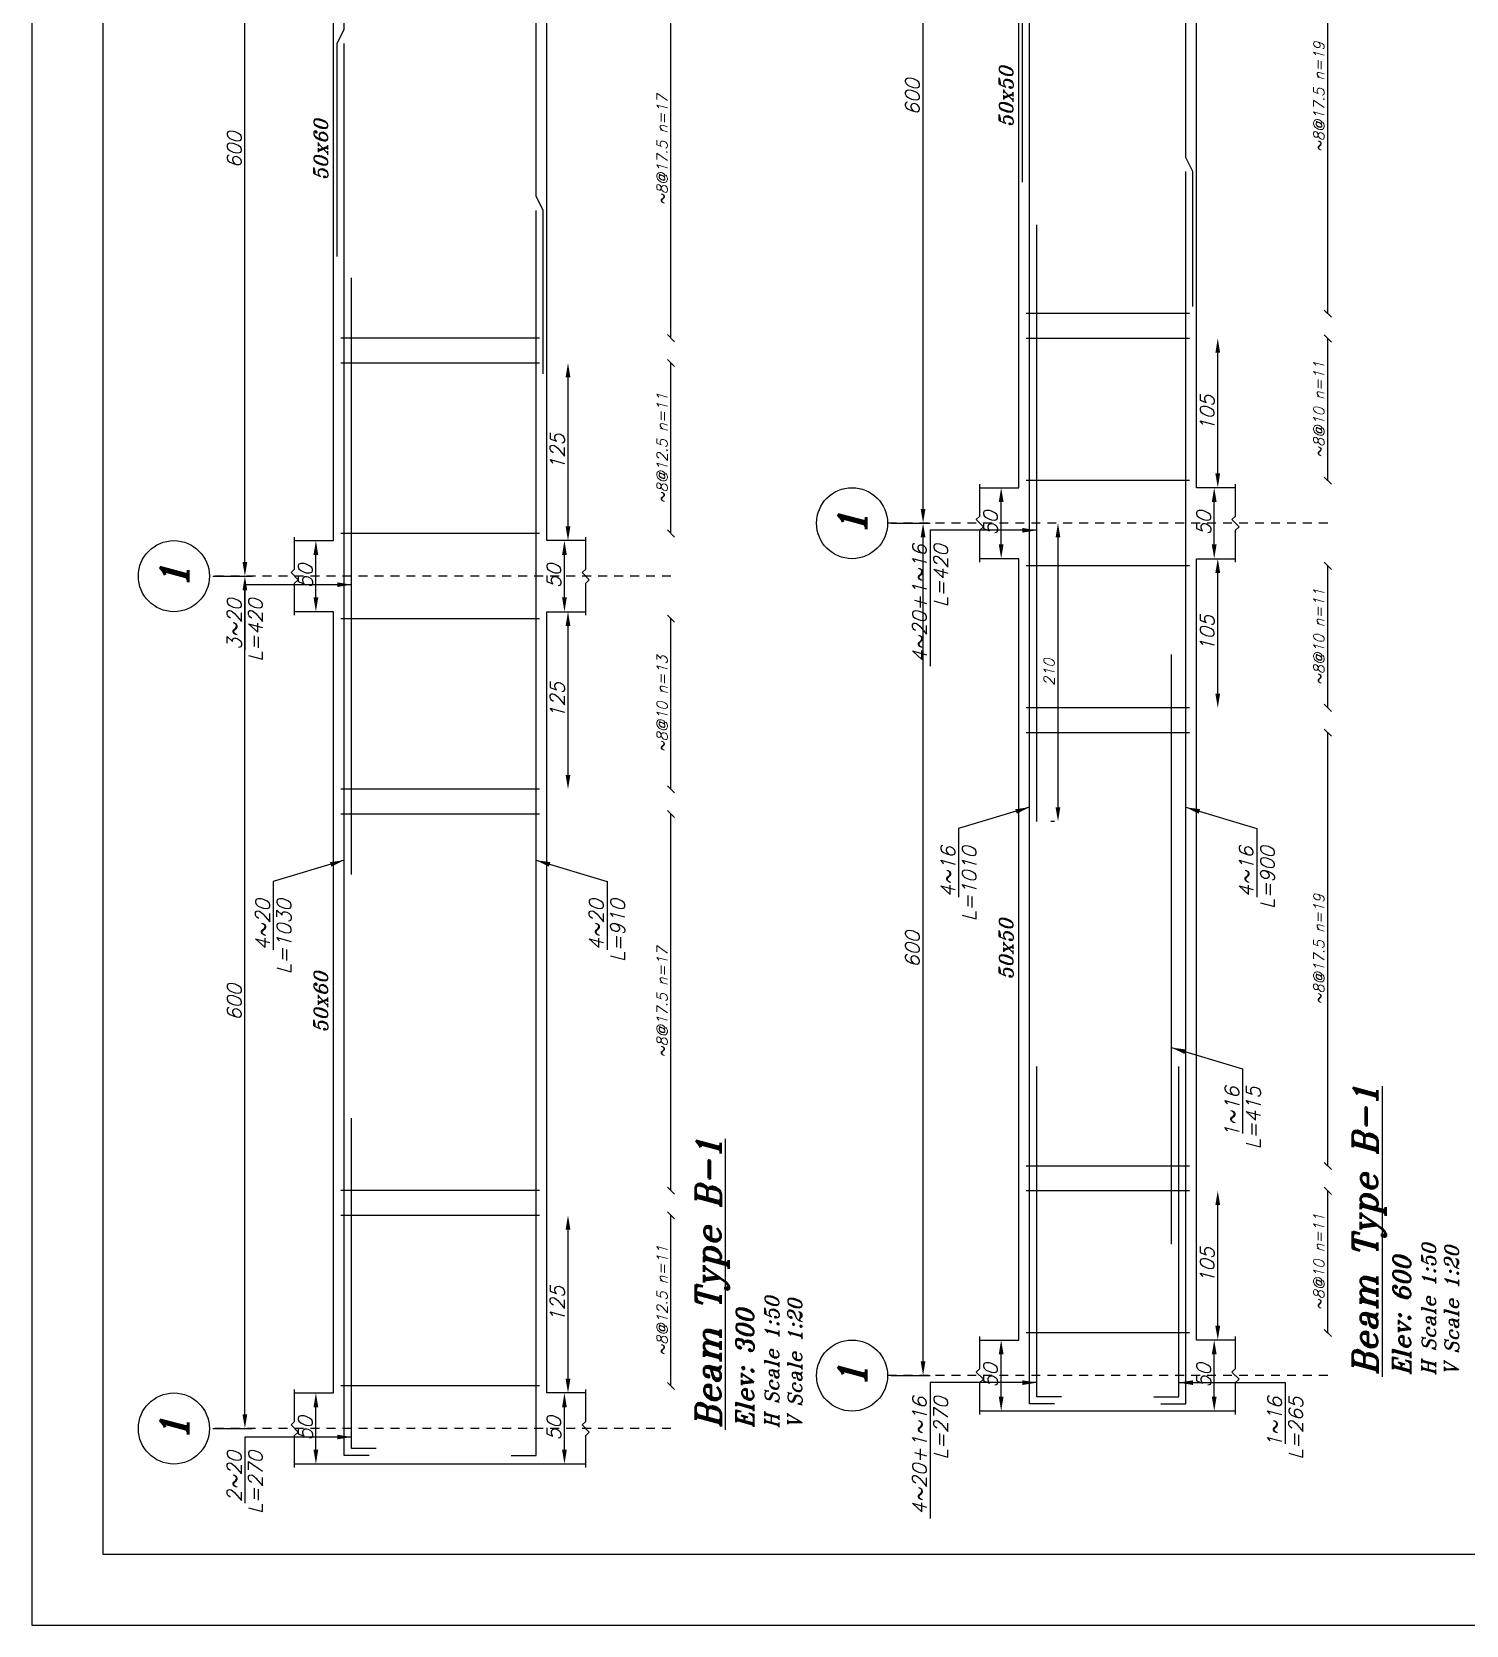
# Model space of a CAD drawing. Extents: x 0 to 308, y -92 to 22.
# Drawn here: x 172.16 to 192.36, y -91.78 to -69.35 of the extents above; entities that cross this region are included whole.
import ezdxf
from ezdxf.enums import TextEntityAlignment as Align

# ---------------------------------------------------------------- set-up
doc = ezdxf.new("R2010")
doc.units = 0
doc.header["$MEASUREMENT"] = 0
doc.header["$PDMODE"] = 33
doc.header["$PDSIZE"] = 0.3
doc.linetypes.add('HIDDEN2', pattern=[0.1875, 0.125, -0.0625])
doc.layers.add('SAZE_DRAWINGS', color=7, linetype='Continuous')
doc.styles.add('SAZE_STYLE', font='romansp.shx', dxfattribs={"oblique": 15})
doc.styles.add('SAZE_STYLE1', font='romant.shx', dxfattribs={"oblique": 15})
doc.dimstyles.new('SAZE_DIM_STYLE', dxfattribs={"dimtxt": 0.2, "dimasz": 0.2, "dimexe": 0.1, "dimexo": 0.05, "dimgap": 0.05, "dimtad": 0, "dimzin": 0, "dimdsep": 46, "dimtxsty": 'SAZE_STYLE', "dimcen": 0.09, "dimclrd": 2, "dimclre": 2, "dimclrt": 3, "dimadec": 0, "dimazin": 0, "dimtfac": 1, "dimtdec": 4, "dimtix": 1, "dimtmove": 1, "dimatfit": 3, "dimfxl": 1, "dimtolj": 1, "dimtzin": 0, "dimarcsym": 0})

# ---------------------------------------------------------------- blocks, each defined once
blk = doc.blocks.new('*D264')
at = {"layer": 'Defpoints', "color": 0, "transparency": 16777216}
for p in [(175.859, -88.513), (176.159, -88.513), (175.859, -89.513)]:
    blk.add_point(p, dxfattribs=at)
at = {"layer": 'SAZE_DRAWINGS', "color": 2, "lineweight": -2, "transparency": 16777216}
blk.add_line((176.159, -89.313), (176.159, -88.713), dxfattribs=at)
at = {"layer": 'SAZE_DRAWINGS', "color": 2, "transparency": 16777216}
for points in [[(176.125, -88.713), (176.192, -88.713), (176.159, -88.513)], [(176.125, -89.313), (176.192, -89.313), (176.159, -89.513)]]:
    blk.add_solid(points, dxfattribs=at)
at = {"layer": 'SAZE_DRAWINGS', "color": 3, "transparency": 16777216, "insert": (176.009, -89.013), "char_height": 0.2, "attachment_point": 5, "rotation": 90, "style": 'SAZE_STYLE'}
blk.add_mtext('\\A1;50', dxfattribs=at)
blk = doc.blocks.new('*D265')
at = {"layer": 'Defpoints', "color": 0, "transparency": 16777216}
for p in [(179.659, -88.513), (179.959, -88.513), (179.959, -89.513)]:
    blk.add_point(p, dxfattribs=at)
at = {"layer": 'SAZE_DRAWINGS', "color": 2, "lineweight": -2, "transparency": 16777216}
blk.add_line((179.659, -89.313), (179.659, -88.713), dxfattribs=at)
at = {"layer": 'SAZE_DRAWINGS', "color": 2, "transparency": 16777216}
for points in [[(179.625, -88.713), (179.692, -88.713), (179.659, -88.513)], [(179.625, -89.313), (179.692, -89.313), (179.659, -89.513)]]:
    blk.add_solid(points, dxfattribs=at)
at = {"layer": 'SAZE_DRAWINGS', "color": 3, "transparency": 16777216, "insert": (179.509, -89.013), "char_height": 0.2, "attachment_point": 5, "rotation": 90, "style": 'SAZE_STYLE'}
blk.add_mtext('\\A1;50', dxfattribs=at)
blk = doc.blocks.new('*D266')
at = {"layer": 'Defpoints', "color": 0, "transparency": 16777216}
for p in [(175.859, -76.513), (176.159, -76.513), (175.859, -77.513)]:
    blk.add_point(p, dxfattribs=at)
at = {"layer": 'SAZE_DRAWINGS', "color": 2, "lineweight": -2, "transparency": 16777216}
blk.add_line((176.159, -77.313), (176.159, -76.713), dxfattribs=at)
at = {"layer": 'SAZE_DRAWINGS', "color": 2, "transparency": 16777216}
for points in [[(176.125, -76.713), (176.192, -76.713), (176.159, -76.513)], [(176.125, -77.313), (176.192, -77.313), (176.159, -77.513)]]:
    blk.add_solid(points, dxfattribs=at)
at = {"layer": 'SAZE_DRAWINGS', "color": 3, "transparency": 16777216, "insert": (176.009, -77.013), "char_height": 0.2, "attachment_point": 5, "rotation": 90, "style": 'SAZE_STYLE'}
blk.add_mtext('\\A1;50', dxfattribs=at)
blk = doc.blocks.new('*D267')
at = {"layer": 'Defpoints', "color": 0, "transparency": 16777216}
for p in [(179.659, -76.513), (179.959, -76.513), (179.959, -77.513)]:
    blk.add_point(p, dxfattribs=at)
at = {"layer": 'SAZE_DRAWINGS', "color": 2, "lineweight": -2, "transparency": 16777216}
blk.add_line((179.659, -77.313), (179.659, -76.713), dxfattribs=at)
at = {"layer": 'SAZE_DRAWINGS', "color": 2, "transparency": 16777216}
for points in [[(179.625, -76.713), (179.692, -76.713), (179.659, -76.513)], [(179.625, -77.313), (179.692, -77.313), (179.659, -77.513)]]:
    blk.add_solid(points, dxfattribs=at)
at = {"layer": 'SAZE_DRAWINGS', "color": 3, "transparency": 16777216, "insert": (179.509, -77.013), "char_height": 0.2, "attachment_point": 5, "rotation": 90, "style": 'SAZE_STYLE'}
blk.add_mtext('\\A1;50', dxfattribs=at)
blk = doc.blocks.new('*D272')
at = {"layer": 'Defpoints', "color": 0, "transparency": 16777216}
for p in [(174.659, -77.013), (175.159, -77.013), (174.659, -89.013)]:
    blk.add_point(p, dxfattribs=at)
at = {"layer": 'SAZE_DRAWINGS', "color": 2, "lineweight": -2, "transparency": 16777216}
for p, q in [((174.709, -77.013), (175.259, -77.013)), ((175.159, -88.813), (175.159, -77.213)), ((174.709, -89.013), (175.259, -89.013))]:
    blk.add_line(p, q, dxfattribs=at)
at = {"layer": 'SAZE_DRAWINGS', "color": 2, "transparency": 16777216}
for points in [[(175.125, -77.213), (175.192, -77.213), (175.159, -77.013)], [(175.125, -88.813), (175.192, -88.813), (175.159, -89.013)]]:
    blk.add_solid(points, dxfattribs=at)
at = {"layer": 'SAZE_DRAWINGS', "color": 3, "transparency": 16777216, "insert": (175.009, -83.013), "char_height": 0.2, "attachment_point": 5, "rotation": 90, "style": 'SAZE_STYLE'}
blk.add_mtext('\\A1;600', dxfattribs=at)
blk = doc.blocks.new('*D273')
at = {"layer": 'Defpoints', "color": 0, "transparency": 16777216}
for p in [(174.659, -65.013), (175.159, -65.013), (174.659, -77.013)]:
    blk.add_point(p, dxfattribs=at)
at = {"layer": 'SAZE_DRAWINGS', "color": 2, "lineweight": -2, "transparency": 16777216}
for p, q in [((174.709, -65.013), (175.259, -65.013)), ((175.159, -76.813), (175.159, -65.213)), ((174.709, -77.013), (175.259, -77.013))]:
    blk.add_line(p, q, dxfattribs=at)
at = {"layer": 'SAZE_DRAWINGS', "color": 2, "transparency": 16777216}
for points in [[(175.125, -65.213), (175.192, -65.213), (175.159, -65.013)], [(175.125, -76.813), (175.192, -76.813), (175.159, -77.013)]]:
    blk.add_solid(points, dxfattribs=at)
at = {"layer": 'SAZE_DRAWINGS', "color": 3, "transparency": 16777216, "insert": (175.009, -71.013), "char_height": 0.2, "attachment_point": 5, "rotation": 90, "style": 'SAZE_STYLE'}
blk.add_mtext('\\A1;600', dxfattribs=at)
blk = doc.blocks.new('*D275')
at = {"layer": 'Defpoints', "color": 0, "transparency": 16777216}
for p in [(179.709, -86.013), (179.709, -86.013), (179.709, -88.513)]:
    blk.add_point(p, dxfattribs=at)
at = {"layer": 'SAZE_DRAWINGS', "color": 2, "lineweight": -2, "transparency": 16777216}
blk.add_line((179.709, -88.313), (179.709, -86.213), dxfattribs=at)
at = {"layer": 'SAZE_DRAWINGS', "color": 2, "transparency": 16777216}
for points in [[(179.675, -86.213), (179.742, -86.213), (179.709, -86.013)], [(179.675, -88.313), (179.742, -88.313), (179.709, -88.513)]]:
    blk.add_solid(points, dxfattribs=at)
at = {"layer": 'SAZE_DRAWINGS', "color": 3, "transparency": 16777216, "insert": (179.559, -87.263), "char_height": 0.2, "attachment_point": 5, "rotation": 90, "style": 'SAZE_STYLE'}
blk.add_mtext('\\A1;125', dxfattribs=at)
blk = doc.blocks.new('*D276')
at = {"layer": 'Defpoints', "color": 0, "transparency": 16777216}
for p in [(179.709, -77.513), (179.709, -77.513), (179.709, -80.013)]:
    blk.add_point(p, dxfattribs=at)
at = {"layer": 'SAZE_DRAWINGS', "color": 2, "lineweight": -2, "transparency": 16777216}
blk.add_line((179.709, -79.813), (179.709, -77.713), dxfattribs=at)
at = {"layer": 'SAZE_DRAWINGS', "color": 2, "transparency": 16777216}
for points in [[(179.675, -77.713), (179.742, -77.713), (179.709, -77.513)], [(179.675, -79.813), (179.742, -79.813), (179.709, -80.013)]]:
    blk.add_solid(points, dxfattribs=at)
at = {"layer": 'SAZE_DRAWINGS', "color": 3, "transparency": 16777216, "insert": (179.559, -78.763), "char_height": 0.2, "attachment_point": 5, "rotation": 90, "style": 'SAZE_STYLE'}
blk.add_mtext('\\A1;125', dxfattribs=at)
blk = doc.blocks.new('*D277')
at = {"layer": 'Defpoints', "color": 0, "transparency": 16777216}
for p in [(179.709, -74.013), (179.709, -74.013), (179.709, -76.513)]:
    blk.add_point(p, dxfattribs=at)
at = {"layer": 'SAZE_DRAWINGS', "color": 2, "lineweight": -2, "transparency": 16777216}
blk.add_line((179.709, -76.313), (179.709, -74.213), dxfattribs=at)
at = {"layer": 'SAZE_DRAWINGS', "color": 2, "transparency": 16777216}
for points in [[(179.675, -74.213), (179.742, -74.213), (179.709, -74.013)], [(179.675, -76.313), (179.742, -76.313), (179.709, -76.513)]]:
    blk.add_solid(points, dxfattribs=at)
at = {"layer": 'SAZE_DRAWINGS', "color": 3, "transparency": 16777216, "insert": (179.559, -75.263), "char_height": 0.2, "attachment_point": 5, "rotation": 90, "style": 'SAZE_STYLE'}
blk.add_mtext('\\A1;125', dxfattribs=at)
blk = doc.blocks.new('*D281')
at = {"layer": 'Defpoints', "color": 0, "transparency": 16777216}
for p in [(185.509, -87.767), (185.809, -87.767), (185.509, -88.767)]:
    blk.add_point(p, dxfattribs=at)
at = {"layer": 'SAZE_DRAWINGS', "color": 2, "lineweight": -2, "transparency": 16777216}
blk.add_line((185.809, -88.567), (185.809, -87.967), dxfattribs=at)
at = {"layer": 'SAZE_DRAWINGS', "color": 2, "transparency": 16777216}
for points in [[(185.775, -87.967), (185.842, -87.967), (185.809, -87.767)], [(185.775, -88.567), (185.842, -88.567), (185.809, -88.767)]]:
    blk.add_solid(points, dxfattribs=at)
at = {"layer": 'SAZE_DRAWINGS', "color": 3, "transparency": 16777216, "insert": (185.659, -88.267), "char_height": 0.2, "attachment_point": 5, "rotation": 90, "style": 'SAZE_STYLE'}
blk.add_mtext('\\A1;50', dxfattribs=at)
blk = doc.blocks.new('*D282')
at = {"layer": 'Defpoints', "color": 0, "transparency": 16777216}
for p in [(188.809, -87.767), (189.109, -87.767), (189.109, -88.767)]:
    blk.add_point(p, dxfattribs=at)
at = {"layer": 'SAZE_DRAWINGS', "color": 2, "lineweight": -2, "transparency": 16777216}
blk.add_line((188.809, -88.567), (188.809, -87.967), dxfattribs=at)
at = {"layer": 'SAZE_DRAWINGS', "color": 2, "transparency": 16777216}
for points in [[(188.775, -87.967), (188.842, -87.967), (188.809, -87.767)], [(188.775, -88.567), (188.842, -88.567), (188.809, -88.767)]]:
    blk.add_solid(points, dxfattribs=at)
at = {"layer": 'SAZE_DRAWINGS', "color": 3, "transparency": 16777216, "insert": (188.659, -88.267), "char_height": 0.2, "attachment_point": 5, "rotation": 90, "style": 'SAZE_STYLE'}
blk.add_mtext('\\A1;50', dxfattribs=at)
blk = doc.blocks.new('*D283')
at = {"layer": 'Defpoints', "color": 0, "transparency": 16777216}
for p in [(185.509, -75.767), (185.809, -75.767), (185.509, -76.767)]:
    blk.add_point(p, dxfattribs=at)
at = {"layer": 'SAZE_DRAWINGS', "color": 2, "lineweight": -2, "transparency": 16777216}
blk.add_line((185.809, -76.567), (185.809, -75.967), dxfattribs=at)
at = {"layer": 'SAZE_DRAWINGS', "color": 2, "transparency": 16777216}
for points in [[(185.775, -75.967), (185.842, -75.967), (185.809, -75.767)], [(185.775, -76.567), (185.842, -76.567), (185.809, -76.767)]]:
    blk.add_solid(points, dxfattribs=at)
at = {"layer": 'SAZE_DRAWINGS', "color": 3, "transparency": 16777216, "insert": (185.659, -76.267), "char_height": 0.2, "attachment_point": 5, "rotation": 90, "style": 'SAZE_STYLE'}
blk.add_mtext('\\A1;50', dxfattribs=at)
blk = doc.blocks.new('*D284')
at = {"layer": 'Defpoints', "color": 0, "transparency": 16777216}
for p in [(188.809, -75.767), (189.109, -75.767), (189.109, -76.767)]:
    blk.add_point(p, dxfattribs=at)
at = {"layer": 'SAZE_DRAWINGS', "color": 2, "lineweight": -2, "transparency": 16777216}
blk.add_line((188.809, -76.567), (188.809, -75.967), dxfattribs=at)
at = {"layer": 'SAZE_DRAWINGS', "color": 2, "transparency": 16777216}
for points in [[(188.775, -75.967), (188.842, -75.967), (188.809, -75.767)], [(188.775, -76.567), (188.842, -76.567), (188.809, -76.767)]]:
    blk.add_solid(points, dxfattribs=at)
at = {"layer": 'SAZE_DRAWINGS', "color": 3, "transparency": 16777216, "insert": (188.659, -76.267), "char_height": 0.2, "attachment_point": 5, "rotation": 90, "style": 'SAZE_STYLE'}
blk.add_mtext('\\A1;50', dxfattribs=at)
blk = doc.blocks.new('*D289')
at = {"layer": 'Defpoints', "color": 0, "transparency": 16777216}
for p in [(184.209, -76.267), (184.709, -76.267), (184.209, -88.267)]:
    blk.add_point(p, dxfattribs=at)
at = {"layer": 'SAZE_DRAWINGS', "color": 2, "lineweight": -2, "transparency": 16777216}
for p, q in [((184.259, -76.267), (184.809, -76.267)), ((184.709, -88.067), (184.709, -76.467)), ((184.259, -88.267), (184.809, -88.267))]:
    blk.add_line(p, q, dxfattribs=at)
at = {"layer": 'SAZE_DRAWINGS', "color": 2, "transparency": 16777216}
for points in [[(184.675, -76.467), (184.742, -76.467), (184.709, -76.267)], [(184.675, -88.067), (184.742, -88.067), (184.709, -88.267)]]:
    blk.add_solid(points, dxfattribs=at)
at = {"layer": 'SAZE_DRAWINGS', "color": 3, "transparency": 16777216, "insert": (184.559, -82.267), "char_height": 0.2, "attachment_point": 5, "rotation": 90, "style": 'SAZE_STYLE'}
blk.add_mtext('\\A1;600', dxfattribs=at)
blk = doc.blocks.new('*D290')
at = {"layer": 'Defpoints', "color": 0, "transparency": 16777216}
for p in [(184.209, -64.267), (184.709, -64.267), (184.209, -76.267)]:
    blk.add_point(p, dxfattribs=at)
at = {"layer": 'SAZE_DRAWINGS', "color": 2, "lineweight": -2, "transparency": 16777216}
for p, q in [((184.259, -64.267), (184.809, -64.267)), ((184.709, -76.067), (184.709, -64.467)), ((184.259, -76.267), (184.809, -76.267))]:
    blk.add_line(p, q, dxfattribs=at)
at = {"layer": 'SAZE_DRAWINGS', "color": 2, "transparency": 16777216}
for points in [[(184.675, -64.467), (184.742, -64.467), (184.709, -64.267)], [(184.675, -76.067), (184.742, -76.067), (184.709, -76.267)]]:
    blk.add_solid(points, dxfattribs=at)
at = {"layer": 'SAZE_DRAWINGS', "color": 3, "transparency": 16777216, "insert": (184.559, -70.267), "char_height": 0.2, "attachment_point": 5, "rotation": 90, "style": 'SAZE_STYLE'}
blk.add_mtext('\\A1;600', dxfattribs=at)
blk = doc.blocks.new('*D292')
at = {"layer": 'Defpoints', "color": 0, "transparency": 16777216}
for p in [(186.609, -76.267), (186.609, -76.267), (186.609, -80.467)]:
    blk.add_point(p, dxfattribs=at)
at = {"layer": 'SAZE_DRAWINGS', "color": 2, "lineweight": -2, "transparency": 16777216}
for p, q in [((186.559, -76.267), (186.509, -76.267)), ((186.609, -80.267), (186.609, -76.467)), ((186.559, -80.467), (186.509, -80.467))]:
    blk.add_line(p, q, dxfattribs=at)
at = {"layer": 'SAZE_DRAWINGS', "color": 2, "transparency": 16777216}
for points in [[(186.575, -76.467), (186.642, -76.467), (186.609, -76.267)], [(186.575, -80.267), (186.642, -80.267), (186.609, -80.467)]]:
    blk.add_solid(points, dxfattribs=at)
at = {"layer": 'SAZE_DRAWINGS', "color": 3, "transparency": 16777216, "insert": (186.484, -78.367), "char_height": 0.15, "attachment_point": 5, "rotation": 90, "style": 'SAZE_STYLE'}
blk.add_mtext('\\A1;210', dxfattribs=at)
blk = doc.blocks.new('*D293')
at = {"layer": 'Defpoints', "color": 0, "transparency": 16777216}
for p in [(188.859, -85.667), (188.859, -85.667), (188.859, -87.767)]:
    blk.add_point(p, dxfattribs=at)
at = {"layer": 'SAZE_DRAWINGS', "color": 2, "lineweight": -2, "transparency": 16777216}
blk.add_line((188.859, -87.567), (188.859, -85.867), dxfattribs=at)
at = {"layer": 'SAZE_DRAWINGS', "color": 2, "transparency": 16777216}
for points in [[(188.825, -85.867), (188.892, -85.867), (188.859, -85.667)], [(188.825, -87.567), (188.892, -87.567), (188.859, -87.767)]]:
    blk.add_solid(points, dxfattribs=at)
at = {"layer": 'SAZE_DRAWINGS', "color": 3, "transparency": 16777216, "insert": (188.709, -86.717), "char_height": 0.2, "attachment_point": 5, "rotation": 90, "style": 'SAZE_STYLE'}
blk.add_mtext('\\A1;105', dxfattribs=at)
blk = doc.blocks.new('*D294')
at = {"layer": 'Defpoints', "color": 0, "transparency": 16777216}
for p in [(188.859, -76.767), (188.859, -76.767), (188.859, -78.867)]:
    blk.add_point(p, dxfattribs=at)
at = {"layer": 'SAZE_DRAWINGS', "color": 2, "lineweight": -2, "transparency": 16777216}
blk.add_line((188.859, -78.667), (188.859, -76.967), dxfattribs=at)
at = {"layer": 'SAZE_DRAWINGS', "color": 2, "transparency": 16777216}
for points in [[(188.825, -76.967), (188.892, -76.967), (188.859, -76.767)], [(188.825, -78.667), (188.892, -78.667), (188.859, -78.867)]]:
    blk.add_solid(points, dxfattribs=at)
at = {"layer": 'SAZE_DRAWINGS', "color": 3, "transparency": 16777216, "insert": (188.709, -77.817), "char_height": 0.2, "attachment_point": 5, "rotation": 90, "style": 'SAZE_STYLE'}
blk.add_mtext('\\A1;105', dxfattribs=at)
blk = doc.blocks.new('*D295')
at = {"layer": 'Defpoints', "color": 0, "transparency": 16777216}
for p in [(188.859, -73.667), (188.859, -73.667), (188.859, -75.767)]:
    blk.add_point(p, dxfattribs=at)
at = {"layer": 'SAZE_DRAWINGS', "color": 2, "lineweight": -2, "transparency": 16777216}
blk.add_line((188.859, -75.567), (188.859, -73.867), dxfattribs=at)
at = {"layer": 'SAZE_DRAWINGS', "color": 2, "transparency": 16777216}
for points in [[(188.825, -73.867), (188.892, -73.867), (188.859, -73.667)], [(188.825, -75.567), (188.892, -75.567), (188.859, -75.767)]]:
    blk.add_solid(points, dxfattribs=at)
at = {"layer": 'SAZE_DRAWINGS', "color": 3, "transparency": 16777216, "insert": (188.709, -74.717), "char_height": 0.2, "attachment_point": 5, "rotation": 90, "style": 'SAZE_STYLE'}
blk.add_mtext('\\A1;105', dxfattribs=at)

msp = doc.modelspace()

# ---------------------------------------------------------------- linework, layer by layer
at = {"layer": 'SAZE_DRAWINGS', "color": 1}
msp.add_lwpolyline([(172.1588, -32.3812), (172.1588, -91.7812), (214.1588, -91.7812), (214.1588, -32.3812)], close=True, dxfattribs=at)
at = {"layer": 'SAZE_DRAWINGS', "color": 7}
msp.add_lwpolyline([(173.1588, -33.3812), (173.1588, -90.7812), (213.1588, -90.7812), (213.1588, -33.3812)], close=True, dxfattribs=at)
at = {"layer": 'SAZE_DRAWINGS', "color": 6, "linetype": 'Continuous', "elevation": 0}
for points in [[(186.1088, -71.4674), (186.1088, -69.0674), (186.2088, -68.8674), (186.2088, -51.8674), (186.5588, -51.8674)], [(188.5088, -73.2174), (188.5088, -71.3174), (188.4088, -71.1174), (188.4088, -51.8674), (188.0588, -51.8674)], [(176.4588, -72.513), (176.4588, -69.513), (176.5588, -69.313), (176.5588, -52.633), (176.9088, -52.633)], [(179.3588, -74.163), (179.3588, -71.863), (179.2588, -71.663), (179.2588, -52.633), (178.9088, -52.633)], [(186.5588, -88.6674), (186.2088, -88.6674), (186.2088, -69.0674)], [(176.9088, -89.393), (176.5588, -89.393), (176.5588, -69.513)], [(188.0588, -88.6674), (188.4088, -88.6674), (188.4088, -71.3174)], [(178.9088, -89.393), (179.2588, -89.393), (179.2588, -71.863)], [(186.3088, -80.4674), (186.3088, -72.0674)], [(176.6588, -81.213), (176.6588, -72.813)], [(188.2088, -86.4174), (188.2088, -78.1174)], [(186.6588, -88.5674), (186.3088, -88.5674), (186.3088, -83.9174)], [(187.9588, -88.5674), (188.3088, -88.5674), (188.3088, -83.9174)], [(177.0088, -89.293), (176.6588, -89.293), (176.6588, -84.643)]]:
    msp.add_lwpolyline(points, dxfattribs=at)
at = {"layer": 'SAZE_DRAWINGS', "color": 3, "linetype": 'Continuous', "elevation": 0}
for points in [[(185.5088, -75.7674), (186.0588, -75.7674), (186.0588, -64.7674), (185.5088, -64.7674)], [(189.1088, -75.7674), (188.5588, -75.7674), (188.5588, -64.7674), (189.1088, -64.7674)], [(175.8588, -76.513), (176.4088, -76.513), (176.4088, -65.513), (175.8588, -65.513)], [(179.9588, -76.513), (179.4088, -76.513), (179.4088, -65.513), (179.9588, -65.513)], [(185.5088, -87.7674), (186.0588, -87.7674), (186.0588, -76.7674), (185.5088, -76.7674)], [(189.1088, -87.7674), (188.5588, -87.7674), (188.5588, -76.7674), (189.1088, -76.7674)], [(175.8588, -88.513), (176.4088, -88.513), (176.4088, -77.513), (175.8588, -77.513)], [(179.9588, -88.513), (179.4088, -88.513), (179.4088, -77.513), (179.9588, -77.513)], [(189.1088, -88.7674), (185.5088, -88.7674)], [(179.9588, -89.513), (175.8588, -89.513)]]:
    msp.add_lwpolyline(points, dxfattribs=at)
at = {"layer": 'SAZE_DRAWINGS', "color": 1, "elevation": 0}
for points in [[(190.4088, -73.3174), (190.4088, -67.2174)], [(181.1588, -73.663), (181.1588, -68.363)], [(190.4588, -73.3674), (190.3588, -73.2674)], [(181.2088, -73.713), (181.1088, -73.613)], [(190.4588, -73.7174), (190.3588, -73.6174)], [(190.4088, -75.6674), (190.4088, -73.6674)], [(181.2088, -74.063), (181.1088, -73.963)], [(181.1588, -76.413), (181.1588, -74.013)], [(190.4588, -75.7174), (190.3588, -75.6174)], [(181.2088, -76.463), (181.1088, -76.363)], [(190.4588, -76.9174), (190.3588, -76.8174)], [(190.4088, -78.8674), (190.4088, -76.8674)], [(181.2088, -77.663), (181.1088, -77.563)], [(181.1588, -80.013), (181.1588, -77.613)], [(190.4588, -78.9174), (190.3588, -78.8174)], [(190.4588, -79.2674), (190.3588, -79.1674)], [(190.4088, -85.3174), (190.4088, -79.2174)], [(181.2088, -80.063), (181.1088, -79.963)], [(181.2088, -80.413), (181.1088, -80.313)], [(181.1588, -85.663), (181.1588, -80.363)], [(190.4588, -85.3674), (190.3588, -85.2674)], [(181.2088, -85.713), (181.1088, -85.613)], [(190.4588, -85.7174), (190.3588, -85.6174)], [(190.4088, -87.6674), (190.4088, -85.6674)], [(181.2088, -86.063), (181.1088, -85.963)], [(181.1588, -88.413), (181.1588, -86.013)], [(190.4588, -87.7174), (190.3588, -87.6174)], [(181.2088, -88.463), (181.1088, -88.363)]]:
    msp.add_lwpolyline(points, dxfattribs=at)
at = {"layer": 'SAZE_DRAWINGS', "color": 4, "linetype": 'Continuous', "elevation": 0}
for points in [[(188.4588, -73.3174), (186.1588, -73.3174)], [(179.3088, -73.663), (176.5088, -73.663)], [(188.4588, -73.6674), (186.1588, -73.6674)], [(179.3088, -74.013), (176.5088, -74.013)], [(188.4588, -75.6674), (186.1588, -75.6674)], [(179.3088, -76.413), (176.5088, -76.413)], [(188.4588, -76.8674), (186.1588, -76.8674)], [(179.3088, -77.613), (176.5088, -77.613)], [(188.4588, -78.8674), (186.1588, -78.8674)], [(188.4588, -79.2174), (186.1588, -79.2174)], [(179.3088, -80.013), (176.5088, -80.013)], [(179.3088, -80.363), (176.5088, -80.363)], [(188.4588, -85.3174), (186.1588, -85.3174)], [(179.3088, -85.663), (176.5088, -85.663)], [(188.4588, -85.6674), (186.1588, -85.6674)], [(179.3088, -86.013), (176.5088, -86.013)], [(188.4588, -87.6674), (186.1588, -87.6674)], [(179.3088, -88.413), (176.5088, -88.413)]]:
    msp.add_lwpolyline(points, dxfattribs=at)
at = {"layer": 'SAZE_DRAWINGS', "color": 8, "elevation": 0}
for points in [[(185.5088, -76.8174), (185.5088, -76.3674), (185.5588, -76.3174), (185.4588, -76.2174), (185.5088, -76.1674), (185.5088, -75.7174)], [(189.1088, -76.8174), (189.1088, -76.3674), (189.1588, -76.3174), (189.0588, -76.2174), (189.1088, -76.1674), (189.1088, -75.7174)], [(175.8588, -77.563), (175.8588, -77.113), (175.9088, -77.063), (175.8088, -76.963), (175.8588, -76.913), (175.8588, -76.463)], [(179.9588, -77.563), (179.9588, -77.113), (180.0088, -77.063), (179.9088, -76.963), (179.9588, -76.913), (179.9588, -76.463)], [(185.5088, -88.8174), (185.5088, -88.3674), (185.5588, -88.3174), (185.4588, -88.2174), (185.5088, -88.1674), (185.5088, -87.7174)], [(189.1088, -88.8174), (189.1088, -88.3674), (189.1588, -88.3174), (189.0588, -88.2174), (189.1088, -88.1674), (189.1088, -87.7174)], [(175.8588, -89.563), (175.8588, -89.113), (175.9088, -89.063), (175.8088, -88.963), (175.8588, -88.913), (175.8588, -88.463)], [(179.9588, -89.563), (179.9588, -89.113), (180.0088, -89.063), (179.9088, -88.963), (179.9588, -88.913), (179.9588, -88.463)]]:
    msp.add_lwpolyline(points, dxfattribs=at)
at = {"layer": 'SAZE_DRAWINGS', "color": 2, "linetype": 'HIDDEN2', "elevation": 0}
for points in [[(190.4088, -76.2674), (184.2088, -76.2674)], [(181.1588, -77.013), (174.6588, -77.013)], [(190.4088, -88.2674), (184.2088, -88.2674)], [(181.1588, -89.013), (174.6588, -89.013)]]:
    msp.add_lwpolyline(points, dxfattribs=at)
at = {"layer": 'SAZE_DRAWINGS', "color": 2}
for centre in [(183.7088, -76.2674, 0), (174.1588, -77.013, 0), (183.7088, -88.2674, 0), (174.1588, -89.013, 0)]:
    msp.add_ellipse(centre, major_axis=(0, 0.5), ratio=1, dxfattribs=at)

# ---------------------------------------------------------------- texts
at = {"layer": 'SAZE_DRAWINGS', "color": 3, "style": 'SAZE_STYLE', "oblique": 15}
for s, p in [('~8@17.5 n=19', (190.3588, -70.2674, 0)), ('~8@17.5 n=17', (181.1088, -71.013, 0)), ('~8@10 n=11', (190.3588, -74.6674, 0)), ('~8@12.5 n=11', (181.1088, -75.213, 0)), ('~8@10 n=11', (190.3588, -77.8674, 0)), ('~8@10 n=13', (181.1088, -78.813, 0)), ('~8@17.5 n=19', (190.3588, -82.2674, 0)), ('~8@17.5 n=17', (181.1088, -83.013, 0)), ('~8@10 n=11', (190.3588, -86.6674, 0)), ('~8@12.5 n=11', (181.1088, -87.213, 0))]:
    msp.add_text(s, height=0.15, rotation=90, dxfattribs=at).set_placement(p, align=Align.CENTER)
at = {"layer": 'SAZE_DRAWINGS', "color": 2, "style": 'SAZE_STYLE1', "oblique": 15}
for s, p in [('50x50', (185.8788, -70.2674, 0)), ('50x60', (176.2288, -71.013, 0)), ('50x50', (185.8788, -82.2674, 0)), ('50x60', (176.2288, -83.013, 0))]:
    msp.add_text(s, height=0.2, rotation=90, dxfattribs=at).set_placement(p, align=Align.MIDDLE_CENTER)
at = {"layer": 'SAZE_DRAWINGS', "color": 3, "style": 'SAZE_STYLE1', "oblique": 15}
for p in [(183.7088, -76.2674, 0), (174.1588, -77.013, 0), (183.7088, -88.2674, 0), (174.1588, -89.013, 0)]:
    msp.add_text('1', height=0.4, rotation=90, dxfattribs=at).set_placement(p, align=Align.MIDDLE_CENTER)
at = {"layer": 'SAZE_DRAWINGS', "color": 4, "style": 'SAZE_STYLE1', "oblique": 15}
for p in [(191.1088, -88.2674, 0), (181.8588, -89.013, 0)]:
    msp.add_text('%%UBeam Type B-1', height=0.35, rotation=90, dxfattribs=at).set_placement(p)
at = {"layer": 'SAZE_DRAWINGS', "color": 2, "style": 'SAZE_STYLE1', "oblique": 15}
for s, height, p in [('Elev: 600', 0.25, (191.5755, -88.2674, 0)), ('H Scale 1:50', 0.2, (191.9302, -88.2674, 0)), ('V Scale 1:20', 0.2, (192.254, -88.2674, 0)), ('H Scale 1:50', 0.2, (182.6802, -89.013, 0)), ('V Scale 1:20', 0.2, (183.004, -89.013, 0)), ('Elev: 300', 0.25, (182.3255, -89.013, 0))]:
    msp.add_text(s, height=height, rotation=90, dxfattribs=at).set_placement(p)
at = {"layer": 'SAZE_DRAWINGS', "color": 3, "char_height": 0.2, "attachment_point": 9, "rotation": 90, "style": 'SAZE_STYLE'}
for s, insert in [('\\A1;4~20+1~16', (184.7588, -76.5674, 0)), ('\\A1;3~20', (175.1088, -77.333, 0)), ('\\A1;4~16', (185.1588, -80.8174, 0)), ('\\A1;4~16', (189.3588, -80.8174, 0)), ('\\A1;4~20', (175.5088, -81.563, 0)), ('\\A1;4~20', (180.2088, -81.563, 0)), ('\\A1;1~16', (189.1588, -84.2007, 0)), ('\\A1;4~20+1~16', (184.7588, -88.5674, 0)), ('\\A1;1~16', (189.7588, -88.5674, 0)), ('\\A1;2~20', (175.1088, -89.333, 0))]:
    msp.add_mtext(s, dxfattribs=dict(at, insert=insert))
at = {"layer": 'SAZE_DRAWINGS', "color": 2, "char_height": 0.2, "attachment_point": 3, "rotation": 90, "style": 'SAZE_STYLE'}
for s, insert in [('L=420', (184.8588, -76.5674, 0)), ('L=420', (175.2088, -77.333, 0)), ('L=1010', (185.2588, -80.8174, 0)), ('L=900', (189.4588, -80.8174, 0)), ('L=1030', (175.6088, -81.563, 0)), ('L=910', (180.3088, -81.563, 0)), ('L=415', (189.2588, -84.2007, 0)), ('L=270', (184.8588, -88.5674, 0)), ('L=265', (189.8588, -88.5674, 0)), ('L=270', (175.2088, -89.333, 0))]:
    msp.add_mtext(s, dxfattribs=dict(at, insert=insert))

# ---------------------------------------------------------------- dimensions: what is measured, and where the dimension line sits
at = {"layer": 'SAZE_DRAWINGS', "color": 2}
for base, p1, p2, override, picture, middle in [((184.7088, -64.2674, 0), (184.2088, -76.2674, 0), (184.2088, -64.2674, 0), {"dimtxt": 0.2, "dimasz": 0.2, "dimgap": 0.05, "dimtad": 1, "dimdec": 1, "dimlfac": 50, "dimrnd": 1, "dimzin": 8, "dimclrd": 2, "dimclre": 2, "dimclrt": 3}, '*D290', (184.5588, -70.2674, 0)), ((175.1588, -65.013, 0), (174.6588, -77.013, 0), (174.6588, -65.013, 0), {"dimtxt": 0.2, "dimasz": 0.2, "dimgap": 0.05, "dimtad": 1, "dimdec": 1, "dimlfac": 50, "dimrnd": 1, "dimzin": 8, "dimclrd": 2, "dimclre": 2, "dimclrt": 3}, '*D273', (175.0088, -71.013, 0)), ((188.8588, -73.6674, 0), (188.8588, -75.7674, 0), (188.8588, -73.6674, 0), {"dimtxt": 0.2, "dimasz": 0.2, "dimgap": 0.05, "dimtad": 1, "dimdec": 1, "dimlfac": 50, "dimrnd": 1, "dimzin": 8, "dimse1": 1, "dimse2": 1, "dimclrd": 2, "dimclre": 2, "dimclrt": 3}, '*D295', (188.7088, -74.7174, 0)), ((179.7088, -74.013, 0), (179.7088, -76.513, 0), (179.7088, -74.013, 0), {"dimtxt": 0.2, "dimasz": 0.2, "dimgap": 0.05, "dimtad": 1, "dimdec": 1, "dimlfac": 50, "dimrnd": 1, "dimzin": 8, "dimse1": 1, "dimse2": 1, "dimclrd": 2, "dimclre": 2, "dimclrt": 3}, '*D277', (179.5588, -75.263, 0)), ((185.8088, -75.7674, 0), (185.5088, -76.7674, 0), (185.5088, -75.7674, 0), {"dimtxt": 0.2, "dimasz": 0.2, "dimgap": 0.05, "dimtad": 1, "dimdec": 1, "dimlfac": 50, "dimrnd": 1, "dimzin": 8, "dimse1": 1, "dimse2": 1, "dimclrd": 2, "dimclre": 2, "dimclrt": 3}, '*D283', (185.6588, -76.2674, 0)), ((188.8088, -75.7674, 0), (189.1088, -76.7674, 0), (189.1088, -75.7674, 0), {"dimtxt": 0.2, "dimasz": 0.2, "dimgap": 0.05, "dimtad": 1, "dimdec": 1, "dimlfac": 50, "dimrnd": 1, "dimzin": 8, "dimse1": 1, "dimse2": 1, "dimclrd": 2, "dimclre": 2, "dimclrt": 3}, '*D284', (188.6588, -76.2674, 0)), ((184.7088, -76.2674, 0), (184.2088, -88.2674, 0), (184.2088, -76.2674, 0), {"dimtxt": 0.2, "dimasz": 0.2, "dimgap": 0.05, "dimtad": 1, "dimdec": 1, "dimlfac": 50, "dimrnd": 1, "dimzin": 8, "dimclrd": 2, "dimclre": 2, "dimclrt": 3}, '*D289', (184.5588, -82.2674, 0)), ((186.6088, -76.2674, 0), (186.6088, -80.4674, 0), (186.6088, -76.2674, 0), {"dimtxt": 0.15, "dimasz": 0.2, "dimgap": 0.05, "dimtad": 1, "dimdec": 1, "dimlfac": 50, "dimrnd": 1, "dimzin": 8, "dimclrd": 2, "dimclre": 2, "dimclrt": 3}, '*D292', (186.4838, -78.3674, 0)), ((176.1588, -76.513, 0), (175.8588, -77.513, 0), (175.8588, -76.513, 0), {"dimtxt": 0.2, "dimasz": 0.2, "dimgap": 0.05, "dimtad": 1, "dimdec": 1, "dimlfac": 50, "dimrnd": 1, "dimzin": 8, "dimse1": 1, "dimse2": 1, "dimclrd": 2, "dimclre": 2, "dimclrt": 3}, '*D266', (176.0088, -77.013, 0)), ((179.6588, -76.513, 0), (179.9588, -77.513, 0), (179.9588, -76.513, 0), {"dimtxt": 0.2, "dimasz": 0.2, "dimgap": 0.05, "dimtad": 1, "dimdec": 1, "dimlfac": 50, "dimrnd": 1, "dimzin": 8, "dimse1": 1, "dimse2": 1, "dimclrd": 2, "dimclre": 2, "dimclrt": 3}, '*D267', (179.5088, -77.013, 0)), ((188.8588, -76.7674, 0), (188.8588, -78.8674, 0), (188.8588, -76.7674, 0), {"dimtxt": 0.2, "dimasz": 0.2, "dimgap": 0.05, "dimtad": 1, "dimdec": 1, "dimlfac": 50, "dimrnd": 1, "dimzin": 8, "dimse1": 1, "dimse2": 1, "dimclrd": 2, "dimclre": 2, "dimclrt": 3}, '*D294', (188.7088, -77.8174, 0)), ((175.1588, -77.013, 0), (174.6588, -89.013, 0), (174.6588, -77.013, 0), {"dimtxt": 0.2, "dimasz": 0.2, "dimgap": 0.05, "dimtad": 1, "dimdec": 1, "dimlfac": 50, "dimrnd": 1, "dimzin": 8, "dimclrd": 2, "dimclre": 2, "dimclrt": 3}, '*D272', (175.0088, -83.013, 0)), ((179.7088, -77.513, 0), (179.7088, -80.013, 0), (179.7088, -77.513, 0), {"dimtxt": 0.2, "dimasz": 0.2, "dimgap": 0.05, "dimtad": 1, "dimdec": 1, "dimlfac": 50, "dimrnd": 1, "dimzin": 8, "dimse1": 1, "dimse2": 1, "dimclrd": 2, "dimclre": 2, "dimclrt": 3}, '*D276', (179.5588, -78.763, 0)), ((188.8588, -85.6674, 0), (188.8588, -87.7674, 0), (188.8588, -85.6674, 0), {"dimtxt": 0.2, "dimasz": 0.2, "dimgap": 0.05, "dimtad": 1, "dimdec": 1, "dimlfac": 50, "dimrnd": 1, "dimzin": 8, "dimse1": 1, "dimse2": 1, "dimclrd": 2, "dimclre": 2, "dimclrt": 3}, '*D293', (188.7088, -86.7174, 0)), ((179.7088, -86.013, 0), (179.7088, -88.513, 0), (179.7088, -86.013, 0), {"dimtxt": 0.2, "dimasz": 0.2, "dimgap": 0.05, "dimtad": 1, "dimdec": 1, "dimlfac": 50, "dimrnd": 1, "dimzin": 8, "dimse1": 1, "dimse2": 1, "dimclrd": 2, "dimclre": 2, "dimclrt": 3}, '*D275', (179.5588, -87.263, 0)), ((185.8088, -87.7674, 0), (185.5088, -88.7674, 0), (185.5088, -87.7674, 0), {"dimtxt": 0.2, "dimasz": 0.2, "dimgap": 0.05, "dimtad": 1, "dimdec": 1, "dimlfac": 50, "dimrnd": 1, "dimzin": 8, "dimse1": 1, "dimse2": 1, "dimclrd": 2, "dimclre": 2, "dimclrt": 3}, '*D281', (185.6588, -88.2674, 0)), ((188.8088, -87.7674, 0), (189.1088, -88.7674, 0), (189.1088, -87.7674, 0), {"dimtxt": 0.2, "dimasz": 0.2, "dimgap": 0.05, "dimtad": 1, "dimdec": 1, "dimlfac": 50, "dimrnd": 1, "dimzin": 8, "dimse1": 1, "dimse2": 1, "dimclrd": 2, "dimclre": 2, "dimclrt": 3}, '*D282', (188.6588, -88.2674, 0)), ((176.1588, -88.513, 0), (175.8588, -89.513, 0), (175.8588, -88.513, 0), {"dimtxt": 0.2, "dimasz": 0.2, "dimgap": 0.05, "dimtad": 1, "dimdec": 1, "dimlfac": 50, "dimrnd": 1, "dimzin": 8, "dimse1": 1, "dimse2": 1, "dimclrd": 2, "dimclre": 2, "dimclrt": 3}, '*D264', (176.0088, -89.013, 0)), ((179.6588, -88.513, 0), (179.9588, -89.513, 0), (179.9588, -88.513, 0), {"dimtxt": 0.2, "dimasz": 0.2, "dimgap": 0.05, "dimtad": 1, "dimdec": 1, "dimlfac": 50, "dimrnd": 1, "dimzin": 8, "dimse1": 1, "dimse2": 1, "dimclrd": 2, "dimclre": 2, "dimclrt": 3}, '*D265', (179.5088, -89.013, 0))]:
    dim = msp.add_linear_dim(base=base, p1=p1, p2=p2, angle=90, dimstyle='SAZE_DIM_STYLE', override=override, dxfattribs=at)
    dim.commit()
    dim.dimension.update_dxf_attribs({"geometry": picture, "text_midpoint": middle})

# ---------------------------------------------------------------- leaders
at = {"layer": 'SAZE_DRAWINGS', "color": 2, "annotation_type": 0, "has_hookline": 1, "hookline_direction": 1, "horizontal_direction": (0, 1, 0)}
for points, text_width in [([(186.3088, -76.3674, 0), (184.8088, -76.3674, 0), (184.8088, -76.5174, 0)], 1.7138), ([(176.6588, -77.133, 0), (175.1588, -77.133, 0), (175.1588, -77.283, 0)], 0.7189), ([(186.2088, -80.2674, 0), (185.2088, -80.5674, 0), (185.2088, -80.7674, 0)], 0.7138), ([(188.4088, -80.2674, 0), (189.4088, -80.5674, 0), (189.4088, -80.7674, 0)], 0.7138), ([(176.5588, -81.013, 0), (175.5588, -81.313, 0), (175.5588, -81.513, 0)], 0.7112), ([(179.2588, -81.013, 0), (180.2588, -81.313, 0), (180.2588, -81.513, 0)], 0.7112), ([(188.2088, -83.6507, 0), (189.2088, -83.9507, 0), (189.2088, -84.1507, 0)], 0.6597), ([(186.3088, -88.3674, 0), (184.8088, -88.3674, 0), (184.8088, -88.5174, 0)], 1.7138), ([(188.3088, -88.3674, 0), (189.8088, -88.3674, 0), (189.8088, -88.5174, 0)], 0.6597), ([(176.6588, -89.133, 0), (175.1588, -89.133, 0), (175.1588, -89.283, 0)], 0.7291)]:
    msp.add_leader(points, dimstyle='SAZE_DIM_STYLE', override={"dimasz": 0.2, "dimgap": 0.05, "dimtad": 1, "dimclrd": 2}, dxfattribs=dict(at, text_width=text_width))

doc.saveas('drawing.dxf')
